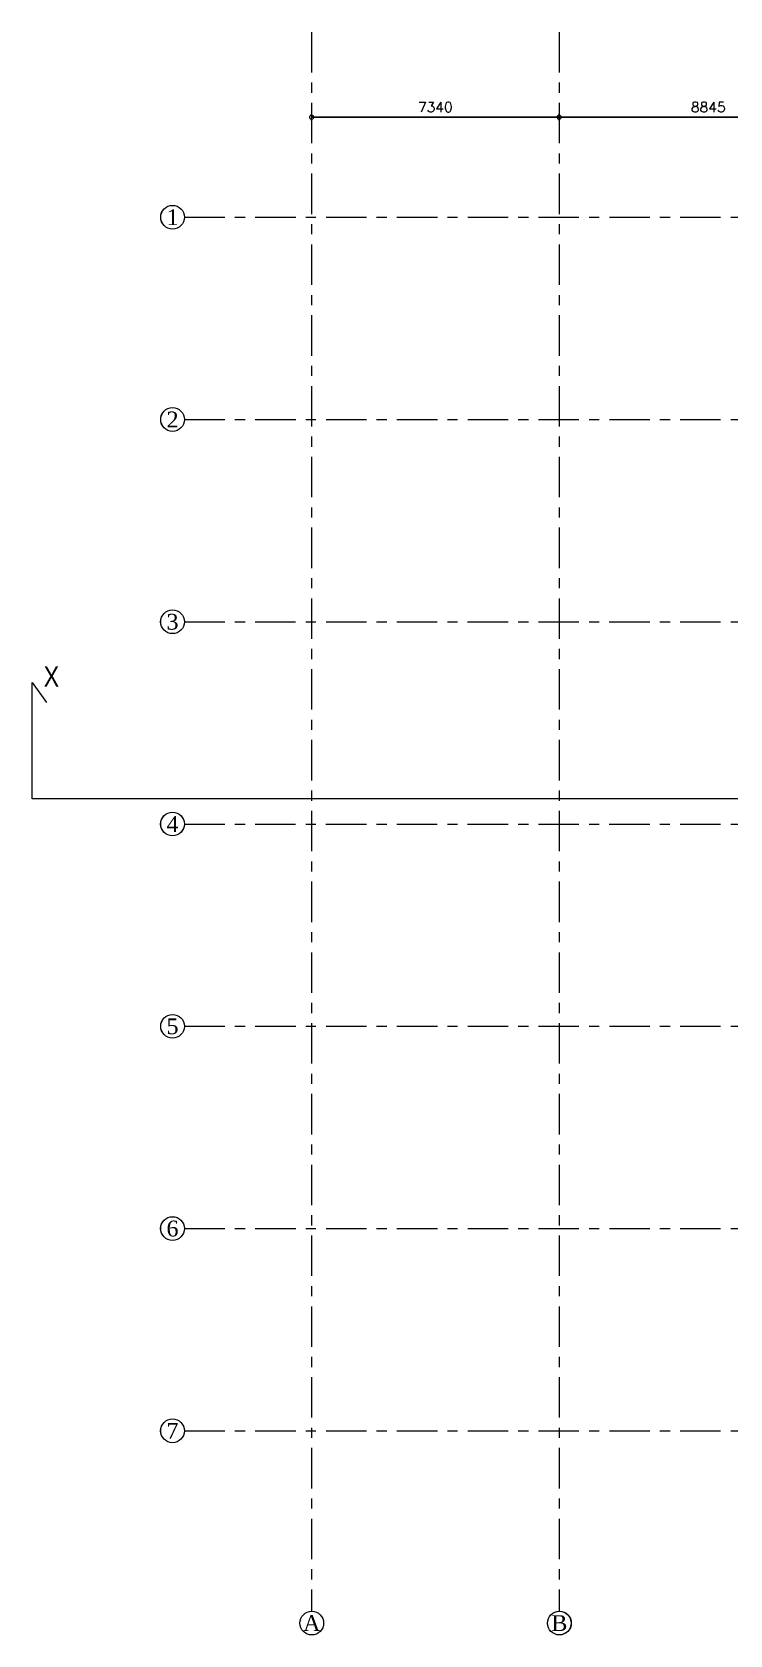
# Model space of a CAD drawing. Header units: millimetres. Extents: x 24487468 to 24959437, y -333213 to 842934.
# Drawn here: x 24704156 to 24724849, y 350127 to 397675 of the extents above; entities that cross this region are included whole.
import ezdxf
from ezdxf.enums import TextEntityAlignment as Align

# ---------------------------------------------------------------- set-up
doc = ezdxf.new("R2010")
doc.units = ezdxf.units.MM
doc.header["$MEASUREMENT"] = 0
doc.header["$PDMODE"] = 3
for name, pattern in [('ACAD_ISO10W100', [18.5, 12, -3, 0.5, -3]), ('BORDERX2', [3.5, 1, -0.5, 1, -0.5, 0, -0.5]), ('Centreline', [21, 12, -3, 3, -3])]:
    doc.linetypes.add(name, pattern=pattern)
doc.layers.get('0').update_dxf_attribs({"lineweight": 5})
doc.layers.add('A-BTEXT', color=57, linetype='Continuous')
for name, color, linetype, lineweight in [('CENLINE', 220, 'ACAD_ISO10W100', 5), ('DIM', 183, 'Continuous', 5), ('GRID', 205, 'BORDERX2', 5), ('HACTH', 8, 'Continuous', 0), ('p1 plan grid lck', 6, 'Continuous', 5), ('text', 7, 'Continuous', 15)]:
    doc.layers.add(name, color=color, linetype=linetype, lineweight=lineweight)
doc.styles.add('arial', font='times.ttf')
doc.styles.add('ROMANS', font='romans__.ttf')
doc.dimstyles.new('DIM100', dxfattribs={"dimtxt": 300, "dimasz": 250, "dimexe": 100, "dimexo": 100, "dimgap": 150, "dimtad": 1, "dimdec": 0, "dimrnd": 5, "dimzin": 0, "dimdsep": 46, "dimtxsty": 'ROMANS', "dimblk": 'DOTSMALL', "dimcen": 0.09, "dimclrd": 256, "dimclre": 256, "dimclrt": 7, "dimadec": 0, "dimazin": 0, "dimtfac": 1, "dimtdec": 0, "dimtix": 1, "dimtofl": 0, "dimtmove": 1, "dimatfit": 3, "dimfxl": 100, "dimfxlon": 1, "dimtolj": 1, "dimtzin": 0, "dimarcsym": 0})

# ---------------------------------------------------------------- blocks, each defined once
blk = doc.blocks.new('grid letter-flat-4-flat-1')
at = {"layer": 'GRID', "linetype": 'Continuous'}
blk.add_circle((0, 374.75), 281.25, dxfattribs=at)
blk = doc.blocks.new('SEC')
at = {"layer": 'HACTH', "ltscale": 100}
for points in [[(-25663, 0), (-60348, 0), (-60348, 3449), (-59923, 2854)], [(-34685, 0), (0, 0), (0, 3449), (-425, 2854)]]:
    blk.add_lwpolyline(points, dxfattribs=at)
at = {"layer": 'text', "linetype": 'Continuous', "ltscale": 30, "char_height": 600, "width": 21041.4, "attachment_point": 5, "style": 'arial'}
for s, insert in [('{\\fTechnic|b0|i0|c2|p2;X}', (-59774, 3623)), ("{\\fTechnic|b0|i0|c2|p2;X'}", (-606, 3623))]:
    blk.add_mtext(s, dxfattribs=dict(at, insert=insert))
blk = doc.blocks.new('_DotSmall')
at = {"color": 0, "linetype": 'ByBlock', "const_width": 0.5}
blk.add_lwpolyline([(-0.0625, 0, 1), (0.0625, 0, 1)], format="xyb", close=True, dxfattribs=at)
blk = doc.blocks.new('*D114')
at = {"layer": 'Defpoints', "color": 0, "ltscale": 100, "transparency": 16777216}
for p in [(24719784, 395149), (24712444, 392532), (24719784, 392532)]:
    blk.add_point(p, dxfattribs=at)
at = {"layer": 'DIM', "lineweight": -2, "ltscale": 100, "transparency": 16777216}
for p, q in [((24712444, 395049), (24712444, 395249)), ((24712444, 395149), (24719784, 395149)), ((24719784, 395049), (24719784, 395249))]:
    blk.add_line(p, q, dxfattribs=at)
at = {"layer": 'DIM', "lineweight": -2, "ltscale": 100, "transparency": 16777216, "xscale": 250, "yscale": 250, "zscale": 250, "rotation": 180}
blk.add_blockref('_DotSmall', (24712444, 395149), dxfattribs=at)
at = {"layer": 'DIM', "lineweight": -2, "ltscale": 100, "transparency": 16777216, "xscale": 250, "yscale": 250, "zscale": 250}
blk.add_blockref('_DotSmall', (24719784, 395149), dxfattribs=at)
at = {"layer": 'DIM', "color": 7, "ltscale": 100, "transparency": 16777216, "insert": (24716114, 395450), "char_height": 300, "attachment_point": 5, "style": 'ROMANS'}
blk.add_mtext('\\A1;7340', dxfattribs=at)
blk = doc.blocks.new('*D115')
at = {"layer": 'Defpoints', "color": 0, "ltscale": 100, "transparency": 16777216}
for p in [(24728630, 395149), (24719784, 392532), (24728630, 392532)]:
    blk.add_point(p, dxfattribs=at)
at = {"layer": 'DIM', "lineweight": -2, "ltscale": 100, "transparency": 16777216}
for p, q in [((24719784, 395049), (24719784, 395249)), ((24719784, 395149), (24728630, 395149)), ((24728630, 395049), (24728630, 395249))]:
    blk.add_line(p, q, dxfattribs=at)
at = {"layer": 'DIM', "lineweight": -2, "ltscale": 100, "transparency": 16777216, "xscale": 250, "yscale": 250, "zscale": 250, "rotation": 180}
blk.add_blockref('_DotSmall', (24719784, 395149), dxfattribs=at)
at = {"layer": 'DIM', "lineweight": -2, "ltscale": 100, "transparency": 16777216, "xscale": 250, "yscale": 250, "zscale": 250}
blk.add_blockref('_DotSmall', (24728630, 395149), dxfattribs=at)
at = {"layer": 'DIM', "color": 7, "ltscale": 100, "transparency": 16777216, "insert": (24724207, 395450), "char_height": 300, "attachment_point": 5, "style": 'ROMANS'}
blk.add_mtext('\\A1;8845', dxfattribs=at)

msp = doc.modelspace()

# ---------------------------------------------------------------- linework, layer by layer
at = {"layer": 'p1 plan grid lck', "linetype": 'Centreline', "ltscale": 100}
for p, q in [((24712443.7, 397674.9), (24712443.7, 350827.9)), ((24719783.6, 397674.9), (24719783.6, 350827.9)), ((24708672.7, 392182), (24761062.5, 392182)), ((24708672.7, 386182), (24761062.5, 386182)), ((24708671.7, 380182), (24761061.5, 380182)), ((24708671.2, 374182), (24761060.9, 374182)), ((24708672.7, 368182), (24761062.5, 368182)), ((24708672.7, 362182), (24761060.9, 362182)), ((24708672.7, 356182), (24761060.9, 356182))]:
    msp.add_line(p, q, dxfattribs=at)

# ---------------------------------------------------------------- block references
at = {"layer": 'CENLINE'}
ref = msp.add_blockref('grid letter-flat-4-flat-1', (24708321.2, 391713.9), dxfattribs=dict(at, xscale=1.25, yscale=1.25, zscale=25.4))
ref.add_attrib('GRID_LETTER', '1', dxfattribs={"layer": 'A-BTEXT', "linetype": 'Continuous', "height": 468.7, "style": 'arial'}).set_placement((24708321.2, 392182.6), align=Align.MIDDLE_CENTER)
ref = msp.add_blockref('grid letter-flat-4-flat-1', (24708322.8, 391713.9), dxfattribs=dict(at, xscale=1.25, yscale=1.25, zscale=25.4))
ref.add_attrib('GRID_LETTER', '1', dxfattribs={"layer": 'A-BTEXT', "linetype": 'Continuous', "height": 468.7, "style": 'arial'}).set_placement((24708322.8, 392182.6), align=Align.MIDDLE_CENTER)
ref = msp.add_blockref('grid letter-flat-4-flat-1', (24708321.2, 385713.9), dxfattribs=dict(at, xscale=1.25, yscale=1.25, zscale=25.4))
ref.add_attrib('GRID_LETTER', '2', dxfattribs={"layer": 'A-BTEXT', "linetype": 'Continuous', "height": 468.7, "style": 'arial'}).set_placement((24708321.2, 386182.6), align=Align.MIDDLE_CENTER)
ref = msp.add_blockref('grid letter-flat-4-flat-1', (24708322.8, 385713.9), dxfattribs=dict(at, xscale=1.25, yscale=1.25, zscale=25.4))
ref.add_attrib('GRID_LETTER', '2', dxfattribs={"layer": 'A-BTEXT', "linetype": 'Continuous', "height": 468.7, "style": 'arial'}).set_placement((24708322.8, 386182.6), align=Align.MIDDLE_CENTER)
ref = msp.add_blockref('grid letter-flat-4-flat-1', (24708320.1, 379713.9), dxfattribs=dict(at, xscale=1.25, yscale=1.25, zscale=25.4))
ref.add_attrib('GRID_LETTER', '3', dxfattribs={"layer": 'A-BTEXT', "linetype": 'Continuous', "height": 468.7, "style": 'arial'}).set_placement((24708320.1, 380182.6), align=Align.MIDDLE_CENTER)
ref = msp.add_blockref('grid letter-flat-4-flat-1', (24708321.7, 379713.9), dxfattribs=dict(at, xscale=1.25, yscale=1.25, zscale=25.4))
ref.add_attrib('GRID_LETTER', '3', dxfattribs={"layer": 'A-BTEXT', "linetype": 'Continuous', "height": 468.7, "style": 'arial'}).set_placement((24708321.7, 380182.6), align=Align.MIDDLE_CENTER)
ref = msp.add_blockref('grid letter-flat-4-flat-1', (24708319.6, 373713.9), dxfattribs=dict(at, xscale=1.25, yscale=1.25, zscale=25.4))
ref.add_attrib('GRID_LETTER', '4', dxfattribs={"layer": 'A-BTEXT', "linetype": 'Continuous', "height": 468.7, "style": 'arial'}).set_placement((24708319.6, 374182.6), align=Align.MIDDLE_CENTER)
ref = msp.add_blockref('grid letter-flat-4-flat-1', (24708321.2, 373713.9), dxfattribs=dict(at, xscale=1.25, yscale=1.25, zscale=25.4))
ref.add_attrib('GRID_LETTER', '4', dxfattribs={"layer": 'A-BTEXT', "linetype": 'Continuous', "height": 468.7, "style": 'arial'}).set_placement((24708321.2, 374182.6), align=Align.MIDDLE_CENTER)
ref = msp.add_blockref('grid letter-flat-4-flat-1', (24708321.2, 367713.9), dxfattribs=dict(at, xscale=1.25, yscale=1.25, zscale=25.4))
ref.add_attrib('GRID_LETTER', '5', dxfattribs={"layer": 'A-BTEXT', "linetype": 'Continuous', "height": 468.7, "style": 'arial'}).set_placement((24708321.2, 368182.6), align=Align.MIDDLE_CENTER)
ref = msp.add_blockref('grid letter-flat-4-flat-1', (24708322.8, 367713.9), dxfattribs=dict(at, xscale=1.25, yscale=1.25, zscale=25.4))
ref.add_attrib('GRID_LETTER', '5', dxfattribs={"layer": 'A-BTEXT', "linetype": 'Continuous', "height": 468.7, "style": 'arial'}).set_placement((24708322.8, 368182.6), align=Align.MIDDLE_CENTER)
ref = msp.add_blockref('grid letter-flat-4-flat-1', (24708319.6, 361713.9), dxfattribs=dict(at, xscale=1.25, yscale=1.25, zscale=25.4))
ref.add_attrib('GRID_LETTER', '6', dxfattribs={"layer": 'A-BTEXT', "linetype": 'Continuous', "height": 468.7, "style": 'arial'}).set_placement((24708319.6, 362182.6), align=Align.MIDDLE_CENTER)
ref = msp.add_blockref('grid letter-flat-4-flat-1', (24708321.2, 361713.9), dxfattribs=dict(at, xscale=1.25, yscale=1.25, zscale=25.4))
ref.add_attrib('GRID_LETTER', '6', dxfattribs={"layer": 'A-BTEXT', "linetype": 'Continuous', "height": 468.7, "style": 'arial'}).set_placement((24708321.2, 362182.6), align=Align.MIDDLE_CENTER)
ref = msp.add_blockref('grid letter-flat-4-flat-1', (24708319.6, 355713.9), dxfattribs=dict(at, xscale=1.25, yscale=1.25, zscale=25.4))
ref.add_attrib('GRID_LETTER', '7', dxfattribs={"layer": 'A-BTEXT', "linetype": 'Continuous', "height": 468.7, "style": 'arial'}).set_placement((24708319.6, 356182.6), align=Align.MIDDLE_CENTER)
ref = msp.add_blockref('grid letter-flat-4-flat-1', (24708321.2, 355713.9), dxfattribs=dict(at, xscale=1.25, yscale=1.25, zscale=25.4))
ref.add_attrib('GRID_LETTER', '7', dxfattribs={"layer": 'A-BTEXT', "linetype": 'Continuous', "height": 468.7, "style": 'arial'}).set_placement((24708321.2, 356182.6), align=Align.MIDDLE_CENTER)
ref = msp.add_blockref('grid letter-flat-4-flat-1', (24712449.8, 350010.3), dxfattribs=dict(at, xscale=1.25, yscale=1.25, zscale=25.4))
ref.add_attrib('GRID_LETTER', 'A', dxfattribs={"layer": 'A-BTEXT', "linetype": 'Continuous', "height": 468.7, "style": 'arial'}).set_placement((24712449.8, 350479), align=Align.MIDDLE_CENTER)
ref = msp.add_blockref('grid letter-flat-4-flat-1', (24719790.8, 350010.6), dxfattribs=dict(at, xscale=1.25, yscale=1.25, zscale=25.4))
ref.add_attrib('GRID_LETTER', 'B', dxfattribs={"layer": 'A-BTEXT', "linetype": 'Continuous', "height": 468.7, "style": 'arial'}).set_placement((24719790.8, 350479.3), align=Align.MIDDLE_CENTER)
ref = msp.add_blockref('grid letter-flat-4-flat-1', (24719792.4, 350010.6), dxfattribs=dict(at, xscale=1.25, yscale=1.25, zscale=25.4))
ref.add_attrib('GRID_LETTER', 'B', dxfattribs={"layer": 'A-BTEXT', "linetype": 'Continuous', "height": 468.7, "style": 'arial'}).set_placement((24719792.4, 350479.3), align=Align.MIDDLE_CENTER)
at = {"layer": 'HACTH'}
msp.add_blockref('SEC', (24764503.2, 374932), dxfattribs=at)

# ---------------------------------------------------------------- dimensions: what is measured, and where the dimension line sits
at = {"layer": 'DIM', "ltscale": 100}
for base, p1, p2, picture, middle in [((24719783.6, 395148.6), (24712443.7, 392532), (24719783.6, 392532), '*D114', (24716113.7, 395450)), ((24728630, 395148.6), (24719783.6, 392532), (24728630, 392532), '*D115', (24724206.8, 395450))]:
    dim = msp.add_linear_dim(base=base, p1=p1, p2=p2, dimstyle='DIM100', dxfattribs=at)
    dim.commit()
    dim.dimension.update_dxf_attribs({"geometry": picture, "text_midpoint": middle})

doc.saveas('drawing.dxf')
